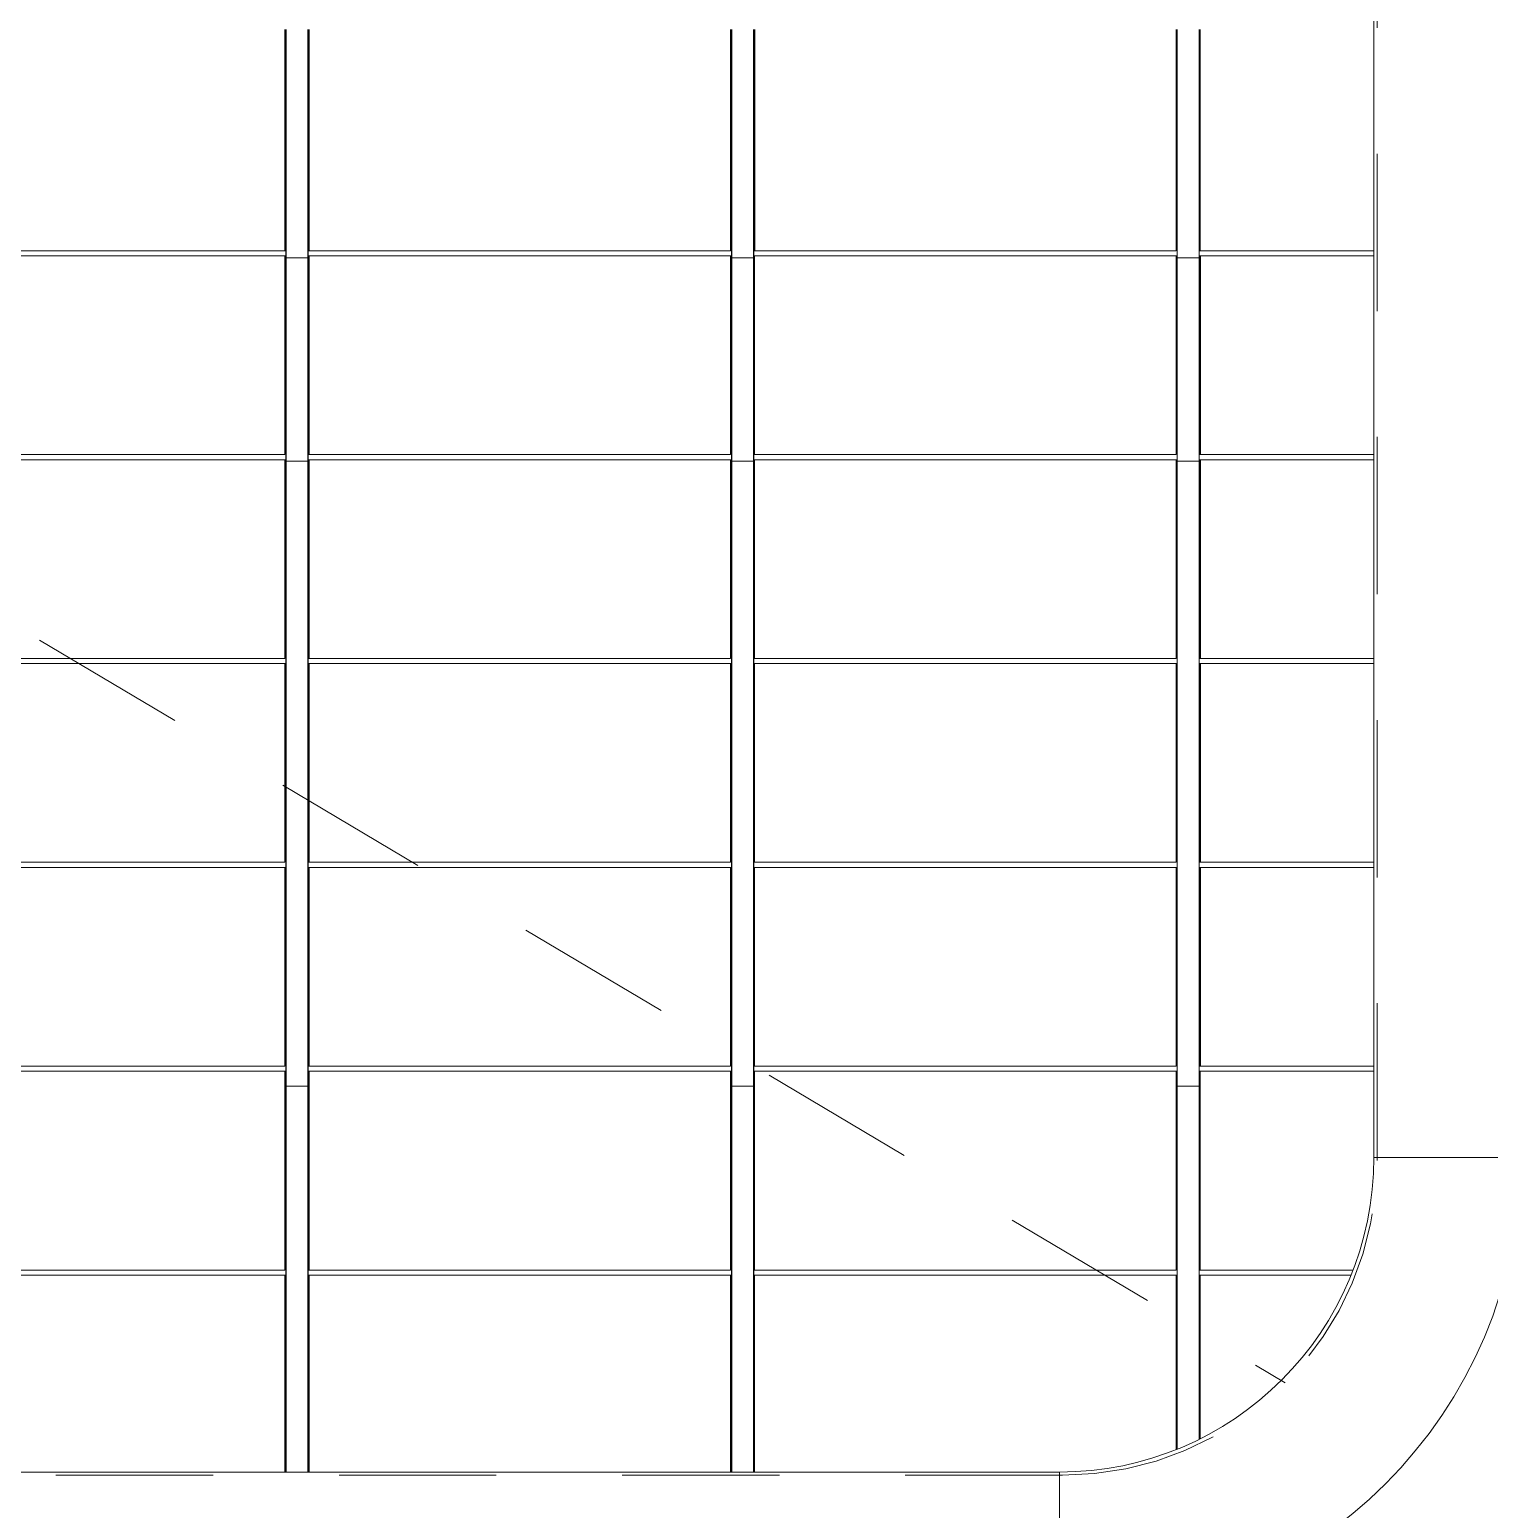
# Model space of a CAD drawing. Header units: metres. Extents: x -227.9 to -140, y 38 to 92.1.
# Drawn here: x -188.47 to -181.51, y 60.85 to 67.91 of the extents above; entities that cross this region are included whole.
import ezdxf

# ---------------------------------------------------------------- set-up
doc = ezdxf.new("R2010")
doc.units = ezdxf.units.M
doc.linetypes.add('JIS_02_0.7', pattern=[1.35, 0.75, -0.6])
doc.layers.add('A-DETL', color=94, linetype='Continuous', lineweight=5, true_color=0x00a600)
doc.layers.add('A-DETL-MBND', color=9, linetype='Continuous', lineweight=5, true_color=0xc0c0c0)
doc.layers.add('A-ROOF', color=7, linetype='Continuous', lineweight=5)

# ---------------------------------------------------------------- blocks, each defined once
blk = doc.blocks.new('LAG-B1020-CADRE STRUCTURELLE-PATIO - MUC-PATIO_skp_80-11715553-MUC-LAG-PRO-PLA-ARC-TZN-N03-AG02F')
at = {"layer": 'A-DETL-MBND'}
for p, q in [((18.8076, 7.8857), (18.8076, 6.8313)), ((18.8076, 6.8313), (18.8076, 7.8857)), ((18.9215, 7.8857), (18.9215, 6.8313)), ((18.9215, 6.8313), (18.9215, 7.8857)), ((20.9326, 7.8857), (20.9326, 6.8313)), ((20.9326, 6.8313), (20.9326, 7.8857)), ((21.0465, 7.8857), (21.0465, 6.8313)), ((21.0465, 6.8313), (21.0465, 7.8857)), ((23.0576, 7.8857), (23.0576, 6.8313)), ((23.0576, 6.8313), (23.0576, 7.8857)), ((23.1705, 7.8857), (23.1704, 6.8313)), ((23.1704, 6.8313), (23.1705, 7.8857)), ((16.7927, 6.8069), (18.8115, 6.8069)), ((18.8115, 6.8069), (16.7927, 6.8069)), ((16.7965, 6.8313), (18.8076, 6.8313)), ((18.8076, 6.8313), (16.7965, 6.8313)), ((18.8071, 5.8597), (18.8071, 6.8069)), ((18.8071, 6.8069), (18.8071, 5.8597)), ((18.9177, 6.8069), (20.9365, 6.8069)), ((20.9365, 6.8069), (18.9177, 6.8069)), ((18.921, 5.8597), (18.921, 6.8069)), ((18.921, 6.8069), (18.921, 5.8597)), ((18.9215, 6.8313), (20.9326, 6.8313)), ((20.9326, 6.8313), (18.9215, 6.8313)), ((20.9321, 5.8597), (20.9321, 6.8069)), ((20.9321, 6.8069), (20.9321, 5.8597)), ((21.0427, 6.8069), (23.0615, 6.8069)), ((23.0615, 6.8069), (21.0427, 6.8069)), ((21.046, 5.8597), (21.046, 6.8069)), ((21.046, 6.8069), (21.046, 5.8597)), ((21.0465, 6.8313), (23.0576, 6.8313)), ((23.0576, 6.8313), (21.0465, 6.8313)), ((23.0571, 5.8597), (23.0571, 6.8069)), ((23.0571, 6.8069), (23.0571, 5.8597)), ((23.1677, 6.8069), (24.0002, 6.8069)), ((23.1677, 6.8069), (24.0002, 6.8069)), ((24.0002, 6.8313), (23.1704, 6.8313)), ((23.1704, 6.8313), (24.0002, 6.8313)), ((23.171, 6.8069), (23.171, 5.8597)), ((23.171, 5.8597), (23.171, 6.8069)), ((16.796, 5.8597), (18.8071, 5.8597)), ((16.796, 5.8597), (18.8071, 5.8597)), ((18.921, 5.8597), (20.9321, 5.8597)), ((18.921, 5.8597), (20.9321, 5.8597)), ((21.046, 5.8597), (23.0571, 5.8597)), ((21.046, 5.8597), (23.0571, 5.8597)), ((24.0002, 5.8597), (23.171, 5.8597)), ((23.171, 5.8597), (24.0002, 5.8597)), ((16.7927, 5.8353), (18.8115, 5.8353)), ((16.7927, 5.8353), (18.8115, 5.8353)), ((18.8071, 4.8881), (18.8071, 5.8353)), ((18.8071, 5.8353), (18.8071, 4.8881)), ((18.9177, 5.8353), (20.9365, 5.8353)), ((18.9177, 5.8353), (20.9365, 5.8353)), ((18.921, 4.8881), (18.921, 5.8353)), ((18.921, 5.8353), (18.921, 4.8881)), ((20.9321, 4.8881), (20.9321, 5.8353)), ((20.9321, 5.8353), (20.9321, 4.8881)), ((21.0427, 5.8353), (23.0615, 5.8353)), ((21.0427, 5.8353), (23.0615, 5.8353)), ((21.046, 4.8881), (21.046, 5.8353)), ((21.046, 5.8353), (21.046, 4.8881)), ((23.0571, 4.8881), (23.0571, 5.8353)), ((23.0571, 5.8353), (23.0571, 4.8881)), ((23.1677, 5.8353), (24.0002, 5.8353)), ((23.1677, 5.8353), (24.0002, 5.8353)), ((23.171, 5.8353), (23.171, 4.8881)), ((23.171, 4.8881), (23.171, 5.8353)), ((16.796, 4.8881), (18.8071, 4.8881)), ((16.796, 4.8881), (18.8071, 4.8881)), ((18.921, 4.8881), (20.9321, 4.8881)), ((18.921, 4.8881), (20.9321, 4.8881)), ((21.046, 4.8881), (23.0571, 4.8881)), ((21.046, 4.8881), (23.0571, 4.8881)), ((24.0002, 4.8881), (23.171, 4.8881)), ((23.171, 4.8881), (24.0002, 4.8881)), ((16.7927, 4.8637), (18.8115, 4.8637)), ((16.7927, 4.8637), (18.8115, 4.8637)), ((18.8071, 3.9159), (18.8071, 4.8637)), ((18.8071, 4.8637), (18.8071, 3.9159)), ((18.9177, 4.8637), (20.9365, 4.8637)), ((18.9177, 4.8637), (20.9365, 4.8637)), ((18.921, 3.9159), (18.921, 4.8637)), ((18.921, 4.8637), (18.921, 3.9159)), ((20.9321, 3.9159), (20.9321, 4.8637)), ((20.9321, 4.8637), (20.9321, 3.9159)), ((21.0427, 4.8637), (23.0615, 4.8637)), ((21.0427, 4.8637), (23.0615, 4.8637)), ((21.046, 3.9159), (21.046, 4.8637)), ((21.046, 4.8637), (21.046, 3.9159)), ((23.0571, 3.9159), (23.0571, 4.8637)), ((23.0571, 4.8637), (23.0571, 3.9159)), ((23.1677, 4.8637), (24.0002, 4.8637)), ((23.1677, 4.8637), (24.0002, 4.8637)), ((23.171, 4.8637), (23.171, 3.9159)), ((23.171, 3.9159), (23.171, 4.8637)), ((16.7927, 3.8915), (18.8115, 3.8915)), ((16.7927, 3.8915), (18.8115, 3.8915)), ((16.796, 3.9159), (18.8071, 3.9159)), ((16.796, 3.9159), (18.8071, 3.9159)), ((18.8071, 2.9443), (18.8071, 3.8915)), ((18.8071, 3.8915), (18.8071, 2.9443)), ((18.9177, 3.8915), (20.9365, 3.8915)), ((18.9177, 3.8915), (20.9365, 3.8915)), ((18.921, 3.9159), (20.9321, 3.9159)), ((18.921, 3.9159), (20.9321, 3.9159)), ((18.921, 2.9443), (18.921, 3.8915)), ((18.921, 3.8915), (18.921, 2.9443)), ((20.9321, 2.9443), (20.9321, 3.8915)), ((20.9321, 3.8915), (20.9321, 2.9443)), ((21.0427, 3.8915), (23.0615, 3.8915)), ((21.0427, 3.8915), (23.0615, 3.8915)), ((21.046, 3.9159), (23.0571, 3.9159)), ((21.046, 3.9159), (23.0571, 3.9159)), ((21.046, 2.9443), (21.046, 3.8915)), ((21.046, 3.8915), (21.046, 2.9443)), ((23.0571, 2.9443), (23.0571, 3.8915)), ((23.0571, 3.8915), (23.0571, 2.9443)), ((23.1677, 3.8915), (24.0002, 3.8915)), ((23.1677, 3.8915), (24.0002, 3.8915)), ((24.0002, 3.9159), (23.171, 3.9159)), ((23.171, 3.9159), (24.0002, 3.9159)), ((23.171, 3.8915), (23.171, 2.9443)), ((23.171, 2.9443), (23.171, 3.8915)), ((16.7927, 2.92), (18.8115, 2.92)), ((16.7927, 2.92), (18.8115, 2.92)), ((16.796, 2.9443), (18.8071, 2.9443)), ((16.796, 2.9443), (18.8071, 2.9443)), ((18.8071, 1.9715), (18.8071, 2.9199)), ((18.8071, 2.9199), (18.8071, 1.9715)), ((18.9177, 2.92), (20.9365, 2.92)), ((18.9177, 2.92), (20.9365, 2.92)), ((18.921, 2.9443), (20.9321, 2.9443)), ((18.921, 2.9443), (20.9321, 2.9443)), ((18.921, 1.9715), (18.921, 2.9199)), ((18.921, 2.9199), (18.921, 1.9715)), ((20.9321, 1.9715), (20.9321, 2.9199)), ((20.9321, 2.9199), (20.9321, 1.9715)), ((21.0427, 2.92), (23.0615, 2.92)), ((21.0427, 2.92), (23.0615, 2.92)), ((21.046, 2.9443), (23.0571, 2.9443)), ((21.046, 2.9443), (23.0571, 2.9443)), ((21.046, 1.9715), (21.046, 2.9199)), ((21.046, 2.9199), (21.046, 1.9715)), ((23.0571, 1.9715), (23.0571, 2.9199)), ((23.0571, 2.9199), (23.0571, 1.9715)), ((23.1677, 2.92), (24.0002, 2.92)), ((23.1677, 2.92), (24.0002, 2.92)), ((24.0002, 2.9443), (23.171, 2.9443)), ((23.171, 2.9443), (24.0002, 2.9443)), ((23.171, 2.9199), (23.171, 1.9715)), ((23.171, 1.9715), (23.171, 2.9199)), ((16.7927, 1.9471), (18.8115, 1.9471)), ((16.7927, 1.9471), (18.8115, 1.9471)), ((16.796, 1.9715), (18.8071, 1.9715)), ((16.796, 1.9715), (18.8071, 1.9715)), ((18.8071, 1.0091), (18.8071, 1.9471)), ((18.8071, 1.9471), (18.8071, 1.0091)), ((18.9177, 1.9471), (20.9365, 1.9471)), ((18.9177, 1.9471), (20.9365, 1.9471)), ((18.921, 1.9715), (20.9321, 1.9715)), ((18.921, 1.9715), (20.9321, 1.9715)), ((18.921, 1.0091), (18.921, 1.9471)), ((18.921, 1.9471), (18.921, 1.0091)), ((20.9321, 1.0091), (20.9321, 1.9471)), ((20.9321, 1.9471), (20.9321, 1.0091)), ((21.0427, 1.9471), (23.0615, 1.9471)), ((21.0427, 1.9471), (23.0615, 1.9471)), ((21.046, 1.9715), (23.0571, 1.9715)), ((21.046, 1.9715), (23.0571, 1.9715)), ((21.046, 1.0091), (21.046, 1.9471)), ((21.046, 1.9471), (21.046, 1.0091)), ((23.0571, 1.1177), (23.0571, 1.9471)), ((23.0571, 1.9471), (23.0571, 1.1177)), ((23.1677, 1.9471), (23.8895, 1.9471)), ((23.8895, 1.9471), (23.1677, 1.9471)), ((23.171, 1.9715), (23.8996, 1.9715)), ((23.171, 1.9715), (23.8996, 1.9715)), ((23.171, 1.9471), (23.171, 1.1688)), ((23.171, 1.1688), (23.171, 1.9471))]:
    blk.add_line(p, q, dxfattribs=at)
blk = doc.blocks.new('LAG-B1020-CADRE STRUCTURELLE-PATIO - MUC-PATIO_skp_79-11715552-MUC-LAG-PRO-PLA-ARC-TZN-N03-AG02F')
at = {"layer": 'A-DETL-MBND'}
for p, q in [((18.7871, 6.8029), (18.7871, 7.8574)), ((18.7871, 7.8574), (18.7871, 6.8029)), ((18.901, 7.8574), (18.901, 6.8029)), ((18.901, 7.8574), (18.901, 6.8029)), ((20.9121, 6.8029), (20.9121, 7.8574)), ((20.9121, 7.8574), (20.9121, 6.8029)), ((21.026, 7.8574), (21.026, 6.8029)), ((21.026, 7.8574), (21.026, 6.8029)), ((23.0371, 6.8029), (23.0371, 7.8574)), ((23.0371, 7.8574), (23.0371, 6.8029)), ((23.151, 7.8574), (23.151, 6.8029)), ((23.151, 7.8574), (23.151, 6.8029)), ((18.7871, 6.8029), (16.776, 6.8029)), ((16.776, 6.8029), (18.7871, 6.8029)), ((18.7871, 5.8313), (18.7871, 6.7786)), ((18.7871, 6.7786), (18.7871, 5.8313)), ((20.9121, 6.8029), (18.901, 6.8029)), ((18.901, 6.8029), (20.9121, 6.8029)), ((18.901, 6.7786), (18.901, 5.8313)), ((18.901, 6.7786), (18.901, 5.8313)), ((20.9121, 5.8313), (20.9121, 6.7786)), ((20.9121, 6.7786), (20.9121, 5.8313)), ((23.0371, 6.8029), (21.026, 6.8029)), ((21.026, 6.8029), (23.0371, 6.8029)), ((21.026, 6.7786), (21.026, 5.8313)), ((21.026, 6.7786), (21.026, 5.8313)), ((23.0371, 5.8313), (23.0371, 6.7786)), ((23.0371, 6.7786), (23.0371, 5.8313)), ((23.9802, 6.8029), (23.151, 6.8029)), ((23.9802, 6.8029), (23.151, 6.8029)), ((23.1515, 6.7786), (23.1515, 5.8313)), ((23.1515, 6.7786), (23.1515, 5.8313)), ((18.7871, 5.8313), (16.776, 5.8313)), ((18.7871, 5.8313), (16.776, 5.8313)), ((18.7871, 4.8597), (18.7871, 5.807)), ((18.7871, 5.807), (18.7871, 4.8597)), ((20.9121, 5.8313), (18.901, 5.8313)), ((20.9121, 5.8313), (18.901, 5.8313)), ((18.901, 5.807), (18.901, 4.8597)), ((18.901, 5.807), (18.901, 4.8597)), ((20.9121, 4.8597), (20.9121, 5.807)), ((20.9121, 5.807), (20.9121, 4.8597)), ((23.0371, 5.8313), (21.026, 5.8313)), ((23.0371, 5.8313), (21.026, 5.8313)), ((21.026, 5.807), (21.026, 4.8597)), ((21.026, 5.807), (21.026, 4.8597)), ((23.0371, 4.8597), (23.0371, 5.807)), ((23.0371, 5.807), (23.0371, 4.8597)), ((23.9802, 5.8313), (23.1515, 5.8313)), ((23.9802, 5.8313), (23.1515, 5.8313)), ((23.1515, 5.807), (23.1515, 4.8597)), ((23.1515, 5.807), (23.1515, 4.8597)), ((18.7871, 4.8597), (16.776, 4.8597)), ((18.7871, 4.8597), (16.776, 4.8597)), ((18.7871, 3.8876), (18.7871, 4.8354)), ((18.7871, 4.8354), (18.7871, 3.8876)), ((20.9121, 4.8597), (18.901, 4.8597)), ((20.9121, 4.8597), (18.901, 4.8597)), ((18.901, 4.8354), (18.901, 3.8876)), ((18.901, 4.8354), (18.901, 3.8876)), ((20.9121, 3.8876), (20.9121, 4.8354)), ((20.9121, 4.8354), (20.9121, 3.8876)), ((23.0371, 4.8597), (21.026, 4.8597)), ((23.0371, 4.8597), (21.026, 4.8597)), ((21.026, 4.8354), (21.026, 3.8876)), ((21.026, 4.8354), (21.026, 3.8876)), ((23.0371, 3.8876), (23.0371, 4.8354)), ((23.0371, 4.8354), (23.0371, 3.8876)), ((23.9802, 4.8597), (23.1515, 4.8597)), ((23.9802, 4.8597), (23.1515, 4.8597)), ((23.1515, 4.8354), (23.1515, 3.8876)), ((23.1515, 4.8354), (23.1515, 3.8876)), ((18.7871, 3.8876), (16.776, 3.8876)), ((18.7871, 3.8876), (16.776, 3.8876)), ((20.9121, 3.8876), (18.901, 3.8876)), ((20.9121, 3.8876), (18.901, 3.8876)), ((23.0371, 3.8876), (21.026, 3.8876)), ((23.0371, 3.8876), (21.026, 3.8876)), ((23.9802, 3.8876), (23.1515, 3.8876)), ((23.9802, 3.8876), (23.1515, 3.8876)), ((18.7871, 2.916), (18.7871, 3.8632)), ((18.7871, 3.8632), (18.7871, 2.916)), ((18.901, 3.8632), (18.901, 2.916)), ((18.901, 3.8632), (18.901, 2.916)), ((20.9121, 2.916), (20.9121, 3.8632)), ((20.9121, 3.8632), (20.9121, 2.916)), ((21.026, 3.8632), (21.026, 2.916)), ((21.026, 3.8632), (21.026, 2.916)), ((23.0371, 2.916), (23.0371, 3.8632)), ((23.0371, 3.8632), (23.0371, 2.916)), ((23.1515, 3.8632), (23.1515, 2.916)), ((23.1515, 3.8632), (23.1515, 2.916)), ((18.7871, 2.916), (16.776, 2.916)), ((18.7871, 2.916), (16.776, 2.916)), ((20.9121, 2.916), (18.901, 2.916)), ((20.9121, 2.916), (18.901, 2.916)), ((23.0371, 2.916), (21.026, 2.916)), ((23.0371, 2.916), (21.026, 2.916)), ((23.9802, 2.916), (23.1515, 2.916)), ((23.9802, 2.916), (23.1515, 2.916)), ((18.7871, 1.9432), (18.7871, 2.8916)), ((18.7871, 2.8916), (18.7871, 1.9432)), ((18.901, 2.8916), (18.901, 1.9432)), ((18.901, 2.8916), (18.901, 1.9432)), ((20.9121, 1.9432), (20.9121, 2.8916)), ((20.9121, 2.8916), (20.9121, 1.9432)), ((21.026, 2.8916), (21.026, 1.9432)), ((21.026, 2.8916), (21.026, 1.9432)), ((23.0371, 1.9432), (23.0371, 2.8916)), ((23.0371, 2.8916), (23.0371, 1.9432)), ((23.151, 2.8916), (23.151, 1.9432)), ((23.151, 2.8916), (23.151, 1.9432)), ((18.7871, 1.9432), (16.776, 1.9432)), ((18.7871, 1.9432), (16.776, 1.9432)), ((18.7871, 0.9808), (18.7871, 1.9188)), ((18.7871, 1.9188), (18.7871, 0.9808)), ((20.9121, 1.9432), (18.901, 1.9432)), ((20.9121, 1.9432), (18.901, 1.9432)), ((18.901, 1.9188), (18.901, 0.9808)), ((18.901, 1.9188), (18.901, 0.9808)), ((20.9121, 0.9808), (20.9121, 1.9188)), ((20.9121, 1.9188), (20.9121, 0.9808)), ((23.0371, 1.9432), (21.026, 1.9432)), ((23.0371, 1.9432), (21.026, 1.9432)), ((21.026, 1.9188), (21.026, 0.9808)), ((21.026, 1.9188), (21.026, 0.9808)), ((23.0371, 1.0894), (23.0371, 1.9188)), ((23.0371, 1.9188), (23.0371, 1.0894)), ((23.8796, 1.9432), (23.151, 1.9432)), ((23.8796, 1.9432), (23.151, 1.9432)), ((23.151, 1.9188), (23.151, 1.1405)), ((23.151, 1.9188), (23.151, 1.1405))]:
    blk.add_line(p, q, dxfattribs=at)
blk = doc.blocks.new('LAG-B1020-CADRE STRUCTURELLE-PATIO - MUC-PATIO_skp_76-11715549-MUC-LAG-PRO-PLA-ARC-TZN-N03-AG02F')
at = {"layer": 'A-DETL-MBND'}
for p, q in [((18.901, 7.9319), (18.901, 6.8445)), ((18.901, 7.9319), (18.901, 6.8445)), ((19.006, 7.9319), (19.006, 6.8445)), ((19.006, 6.8445), (19.006, 7.9319)), ((21.026, 7.9319), (21.026, 6.8445)), ((21.026, 7.9319), (21.026, 6.8445)), ((21.131, 7.9319), (21.131, 6.8445)), ((21.131, 6.8445), (21.131, 7.9319)), ((23.151, 7.9319), (23.151, 6.8445)), ((23.151, 7.9319), (23.151, 6.8445)), ((23.256, 7.9319), (23.256, 6.8445)), ((23.256, 6.8445), (23.256, 7.9319)), ((19.006, 6.8445), (18.901, 6.8445)), ((19.006, 6.8445), (18.901, 6.8445)), ((18.901, 5.8739), (18.901, 6.8445)), ((18.901, 6.8445), (18.901, 5.8739)), ((19.006, 6.8445), (19.006, 5.8739)), ((19.006, 6.8445), (19.006, 5.8739)), ((21.131, 6.8445), (21.026, 6.8445)), ((21.131, 6.8445), (21.026, 6.8445)), ((21.026, 5.8739), (21.026, 6.8445)), ((21.026, 6.8445), (21.026, 5.8739)), ((21.131, 6.8445), (21.131, 5.8739)), ((21.131, 6.8445), (21.131, 5.8739)), ((23.256, 6.8445), (23.151, 6.8445)), ((23.256, 6.8445), (23.151, 6.8445)), ((23.151, 5.8739), (23.151, 6.8445)), ((23.151, 6.8445), (23.151, 5.8739)), ((23.256, 6.8445), (23.256, 5.8739)), ((23.256, 6.8445), (23.256, 5.8739)), ((19.006, 5.8739), (18.901, 5.8739)), ((18.901, 5.8739), (19.006, 5.8739)), ((18.901, 5.8739), (18.901, 2.8946)), ((18.901, 5.8739), (18.901, 2.8946)), ((19.006, 5.8738), (19.006, 2.8946)), ((19.006, 2.8946), (19.006, 5.8738)), ((21.131, 5.8739), (21.026, 5.8739)), ((21.026, 5.8739), (21.131, 5.8739)), ((21.026, 5.8739), (21.026, 2.8946)), ((21.026, 5.8739), (21.026, 2.8946)), ((21.131, 5.8738), (21.131, 2.8946)), ((21.131, 2.8946), (21.131, 5.8738)), ((23.256, 5.8739), (23.151, 5.8739)), ((23.151, 5.8739), (23.256, 5.8739)), ((23.151, 5.8739), (23.151, 2.8946)), ((23.151, 5.8739), (23.151, 2.8946)), ((23.256, 5.8738), (23.256, 2.8946)), ((23.256, 2.8946), (23.256, 5.8738)), ((19.006, 2.8946), (18.901, 2.8946)), ((19.006, 2.8946), (18.901, 2.8946)), ((18.901, 1.0552), (18.901, 2.8946)), ((18.901, 2.8946), (18.901, 1.0552)), ((19.006, 2.8945), (19.006, 1.0552)), ((19.006, 2.8945), (19.006, 1.0552)), ((21.131, 2.8946), (21.026, 2.8946)), ((21.131, 2.8946), (21.026, 2.8946)), ((21.026, 1.0552), (21.026, 2.8946)), ((21.026, 2.8946), (21.026, 1.0552)), ((21.131, 2.8945), (21.131, 1.0552)), ((21.131, 2.8945), (21.131, 1.0552)), ((23.256, 2.8946), (23.151, 2.8946)), ((23.256, 2.8946), (23.151, 2.8946)), ((23.151, 1.1657), (23.151, 2.8946)), ((23.151, 2.8946), (23.151, 1.1657)), ((23.256, 2.8945), (23.256, 1.2127)), ((23.256, 2.8945), (23.256, 1.2127))]:
    blk.add_line(p, q, dxfattribs=at)

msp = doc.modelspace()

# ---------------------------------------------------------------- linework, layer by layer
at = {"layer": 'A-DETL', "color": 7, "linetype": 'JIS_02_0.7'}
for p, q in [((-204.6554, 74.6739), (-182.4815, 61.4534)), ((-182.0441, 62.5135), (-182.0441, 73.6135)), ((-183.5441, 61.0135), (-203.5941, 61.0135))]:
    msp.add_line(p, q, dxfattribs=at)
for radius in [2.7, 1.5]:
    msp.add_arc((-183.5441, 62.5135), radius, 270, 360, dxfattribs=at)
at = {"layer": 'A-DETL-MBND'}
for p, q in [((-182.0591, 62.5285), (-182.0591, 73.5985)), ((-181.3591, 62.5285), (-182.0591, 62.5285)), ((-203.5791, 61.0285), (-183.5591, 61.0285)), ((-183.5591, 61.0285), (-183.5591, 60.3285))]:
    msp.add_line(p, q, dxfattribs=at)
at = {"layer": 'A-DETL-MBND', "lineweight": 9}
for p, q in [((-187.2511, 66.8507), (-187.2511, 67.9051)), ((-187.2511, 67.9051), (-187.2511, 66.8507)), ((-187.2505, 67.9051), (-187.2505, 66.8507)), ((-187.2505, 66.8507), (-187.2505, 67.9051)), ((-187.2466, 67.9051), (-187.2466, 66.8178)), ((-187.2466, 67.9051), (-187.2466, 66.8178)), ((-187.1416, 67.9051), (-187.1416, 66.8178)), ((-187.1416, 66.8178), (-187.1416, 67.9051)), ((-187.1372, 67.9051), (-187.1372, 66.8507)), ((-187.1372, 67.9051), (-187.1372, 66.8507)), ((-187.1366, 67.9051), (-187.1366, 66.8507)), ((-187.1366, 66.8507), (-187.1366, 67.9051)), ((-185.1261, 66.8507), (-185.1261, 67.9051)), ((-185.1261, 67.9051), (-185.1261, 66.8507)), ((-185.1255, 67.9051), (-185.1255, 66.8507)), ((-185.1255, 66.8507), (-185.1255, 67.9051)), ((-185.1216, 67.9051), (-185.1216, 66.8178)), ((-185.1216, 67.9051), (-185.1216, 66.8178)), ((-185.0166, 67.9051), (-185.0166, 66.8178)), ((-185.0166, 66.8178), (-185.0166, 67.9051)), ((-185.0122, 67.9051), (-185.0122, 66.8507)), ((-185.0122, 67.9051), (-185.0122, 66.8507)), ((-185.0116, 67.9051), (-185.0116, 66.8507)), ((-185.0116, 66.8507), (-185.0116, 67.9051)), ((-183.0011, 66.8507), (-183.0011, 67.9051)), ((-183.0011, 67.9051), (-183.0011, 66.8507)), ((-183.0005, 67.9051), (-183.0005, 66.8507)), ((-183.0005, 66.8507), (-183.0005, 67.9051)), ((-182.9966, 67.9051), (-182.9966, 66.8178)), ((-182.9966, 67.9051), (-182.9966, 66.8178)), ((-182.8916, 67.9051), (-182.8916, 66.8178)), ((-182.8916, 66.8178), (-182.8916, 67.9051)), ((-182.8877, 67.9051), (-182.8877, 66.8507)), ((-182.8877, 66.8507), (-182.8877, 67.9051)), ((-182.8872, 67.9051), (-182.8872, 66.8507)), ((-182.8872, 67.9051), (-182.8872, 66.8507)), ((-187.2511, 65.8791), (-187.2511, 66.8263)), ((-187.2511, 66.8263), (-187.2511, 65.8791)), ((-187.2511, 65.8791), (-187.2511, 66.8263)), ((-187.2511, 66.8263), (-187.2511, 65.8791)), ((-187.2466, 65.8471), (-187.2466, 66.8178)), ((-187.2466, 66.8178), (-187.2466, 65.8471)), ((-187.1416, 66.8178), (-187.1416, 65.8471)), ((-187.1416, 66.8178), (-187.1416, 65.8471)), ((-187.1372, 65.8791), (-187.1372, 66.8263)), ((-187.1372, 66.8263), (-187.1372, 65.8791)), ((-187.1372, 66.8263), (-187.1372, 65.8791)), ((-187.1372, 66.8263), (-187.1372, 65.8791)), ((-185.1261, 65.8791), (-185.1261, 66.8263)), ((-185.1261, 66.8263), (-185.1261, 65.8791)), ((-185.1261, 65.8791), (-185.1261, 66.8263)), ((-185.1261, 66.8263), (-185.1261, 65.8791)), ((-185.1216, 65.8471), (-185.1216, 66.8178)), ((-185.1216, 66.8178), (-185.1216, 65.8471)), ((-185.0166, 66.8178), (-185.0166, 65.8471)), ((-185.0166, 66.8178), (-185.0166, 65.8471)), ((-185.0122, 65.8791), (-185.0122, 66.8263)), ((-185.0122, 66.8263), (-185.0122, 65.8791)), ((-185.0122, 66.8263), (-185.0122, 65.8791)), ((-185.0122, 66.8263), (-185.0122, 65.8791)), ((-183.0011, 65.8791), (-183.0011, 66.8263)), ((-183.0011, 66.8263), (-183.0011, 65.8791)), ((-183.0011, 65.8791), (-183.0011, 66.8263)), ((-183.0011, 66.8263), (-183.0011, 65.8791)), ((-182.9966, 65.8471), (-182.9966, 66.8178)), ((-182.9966, 66.8178), (-182.9966, 65.8471)), ((-182.8916, 66.8178), (-182.8916, 65.8471)), ((-182.8916, 66.8178), (-182.8916, 65.8471)), ((-182.8872, 66.8263), (-182.8872, 65.8791)), ((-182.8872, 65.8791), (-182.8872, 66.8263)), ((-182.8866, 66.8263), (-182.8866, 65.8791)), ((-182.8866, 66.8263), (-182.8866, 65.8791)), ((-187.2511, 64.9075), (-187.2511, 65.8547)), ((-187.2511, 65.8547), (-187.2511, 64.9075)), ((-187.2511, 64.9075), (-187.2511, 65.8547)), ((-187.2511, 65.8547), (-187.2511, 64.9075)), ((-187.2466, 65.8471), (-187.2466, 62.8678)), ((-187.2466, 65.8471), (-187.2466, 62.8678)), ((-187.1416, 65.8471), (-187.1416, 62.8678)), ((-187.1416, 62.8678), (-187.1416, 65.8471)), ((-187.1372, 64.9075), (-187.1372, 65.8547)), ((-187.1372, 65.8547), (-187.1372, 64.9075)), ((-187.1372, 65.8547), (-187.1372, 64.9075)), ((-187.1372, 65.8547), (-187.1372, 64.9075)), ((-185.1261, 64.9075), (-185.1261, 65.8547)), ((-185.1261, 65.8547), (-185.1261, 64.9075)), ((-185.1261, 64.9075), (-185.1261, 65.8547)), ((-185.1261, 65.8547), (-185.1261, 64.9075)), ((-185.1216, 65.8471), (-185.1216, 62.8678)), ((-185.1216, 65.8471), (-185.1216, 62.8678)), ((-185.0166, 65.8471), (-185.0166, 62.8678)), ((-185.0166, 62.8678), (-185.0166, 65.8471)), ((-185.0122, 64.9075), (-185.0122, 65.8547)), ((-185.0122, 65.8547), (-185.0122, 64.9075)), ((-185.0122, 65.8547), (-185.0122, 64.9075)), ((-185.0122, 65.8547), (-185.0122, 64.9075)), ((-183.0011, 64.9075), (-183.0011, 65.8547)), ((-183.0011, 65.8547), (-183.0011, 64.9075)), ((-183.0011, 64.9075), (-183.0011, 65.8547)), ((-183.0011, 65.8547), (-183.0011, 64.9075)), ((-182.9966, 65.8471), (-182.9966, 62.8678)), ((-182.9966, 65.8471), (-182.9966, 62.8678)), ((-182.8916, 65.8471), (-182.8916, 62.8678)), ((-182.8916, 62.8678), (-182.8916, 65.8471)), ((-182.8872, 65.8547), (-182.8872, 64.9075)), ((-182.8872, 64.9075), (-182.8872, 65.8547)), ((-182.8866, 65.8547), (-182.8866, 64.9075)), ((-182.8866, 65.8547), (-182.8866, 64.9075)), ((-187.2511, 63.9353), (-187.2511, 64.8831)), ((-187.2511, 64.8831), (-187.2511, 63.9353)), ((-187.2511, 63.9353), (-187.2511, 64.8831)), ((-187.2511, 64.8831), (-187.2511, 63.9353)), ((-187.1372, 63.9353), (-187.1372, 64.8831)), ((-187.1372, 64.8831), (-187.1372, 63.9353)), ((-187.1372, 64.8831), (-187.1372, 63.9353)), ((-187.1372, 64.8831), (-187.1372, 63.9353)), ((-185.1261, 63.9353), (-185.1261, 64.8831)), ((-185.1261, 64.8831), (-185.1261, 63.9353)), ((-185.1261, 63.9353), (-185.1261, 64.8831)), ((-185.1261, 64.8831), (-185.1261, 63.9353)), ((-185.0122, 63.9353), (-185.0122, 64.8831)), ((-185.0122, 64.8831), (-185.0122, 63.9353)), ((-185.0122, 64.8831), (-185.0122, 63.9353)), ((-185.0122, 64.8831), (-185.0122, 63.9353)), ((-183.0011, 63.9353), (-183.0011, 64.8831)), ((-183.0011, 64.8831), (-183.0011, 63.9353)), ((-183.0011, 63.9353), (-183.0011, 64.8831)), ((-183.0011, 64.8831), (-183.0011, 63.9353)), ((-182.8872, 64.8831), (-182.8872, 63.9353)), ((-182.8872, 63.9353), (-182.8872, 64.8831)), ((-182.8866, 64.8831), (-182.8866, 63.9353)), ((-182.8866, 64.8831), (-182.8866, 63.9353)), ((-187.2511, 62.9637), (-187.2511, 63.911)), ((-187.2511, 63.911), (-187.2511, 62.9637)), ((-187.2511, 62.9637), (-187.2511, 63.911)), ((-187.2511, 63.911), (-187.2511, 62.9637)), ((-187.1372, 62.9637), (-187.1372, 63.911)), ((-187.1372, 63.911), (-187.1372, 62.9637)), ((-187.1372, 63.911), (-187.1372, 62.9637)), ((-187.1372, 63.911), (-187.1372, 62.9637)), ((-185.1261, 62.9637), (-185.1261, 63.911)), ((-185.1261, 63.911), (-185.1261, 62.9637)), ((-185.1261, 62.9637), (-185.1261, 63.911)), ((-185.1261, 63.911), (-185.1261, 62.9637)), ((-185.0122, 62.9637), (-185.0122, 63.911)), ((-185.0122, 63.911), (-185.0122, 62.9637)), ((-185.0122, 63.911), (-185.0122, 62.9637)), ((-185.0122, 63.911), (-185.0122, 62.9637)), ((-183.0011, 62.9637), (-183.0011, 63.911)), ((-183.0011, 63.911), (-183.0011, 62.9637)), ((-183.0011, 62.9637), (-183.0011, 63.911)), ((-183.0011, 63.911), (-183.0011, 62.9637)), ((-182.8872, 63.911), (-182.8872, 62.9637)), ((-182.8872, 62.9637), (-182.8872, 63.911)), ((-182.8866, 63.911), (-182.8866, 62.9637)), ((-182.8866, 63.911), (-182.8866, 62.9637)), ((-187.2511, 61.9909), (-187.2511, 62.9394)), ((-187.2511, 62.9394), (-187.2511, 61.9909)), ((-187.2511, 61.9909), (-187.2511, 62.9394)), ((-187.2511, 62.9394), (-187.2511, 61.9909)), ((-187.1372, 61.9909), (-187.1372, 62.9394)), ((-187.1372, 62.9394), (-187.1372, 61.9909)), ((-187.1372, 62.9394), (-187.1372, 61.9909)), ((-187.1372, 62.9394), (-187.1372, 61.9909)), ((-185.1261, 61.9909), (-185.1261, 62.9394)), ((-185.1261, 62.9394), (-185.1261, 61.9909)), ((-185.1261, 61.9909), (-185.1261, 62.9394)), ((-185.1261, 62.9394), (-185.1261, 61.9909)), ((-185.0122, 61.9909), (-185.0122, 62.9394)), ((-185.0122, 62.9394), (-185.0122, 61.9909)), ((-185.0122, 62.9394), (-185.0122, 61.9909)), ((-185.0122, 62.9394), (-185.0122, 61.9909)), ((-183.0011, 61.9909), (-183.0011, 62.9394)), ((-183.0011, 62.9394), (-183.0011, 61.9909)), ((-183.0011, 61.9909), (-183.0011, 62.9394)), ((-183.0011, 62.9394), (-183.0011, 61.9909)), ((-182.8872, 62.9394), (-182.8872, 61.9909)), ((-182.8872, 61.9909), (-182.8872, 62.9394)), ((-182.8872, 62.9394), (-182.8872, 61.9909)), ((-182.8872, 62.9394), (-182.8872, 61.9909)), ((-187.2466, 61.0285), (-187.2466, 62.8678)), ((-187.2466, 62.8678), (-187.2466, 61.0285)), ((-187.1416, 62.8678), (-187.1416, 61.0285)), ((-187.1416, 62.8678), (-187.1416, 61.0285)), ((-185.1216, 61.0285), (-185.1216, 62.8678)), ((-185.1216, 62.8678), (-185.1216, 61.0285)), ((-185.0166, 62.8678), (-185.0166, 61.0285)), ((-185.0166, 62.8678), (-185.0166, 61.0285)), ((-182.9966, 61.1395), (-182.9966, 62.8678)), ((-182.9966, 62.8678), (-182.9966, 61.1395)), ((-182.8916, 62.8678), (-182.8916, 61.1865)), ((-182.8916, 62.8678), (-182.8916, 61.1865)), ((-187.2511, 61.0285), (-187.2511, 61.9666)), ((-187.2511, 61.9666), (-187.2511, 61.0285)), ((-187.2511, 61.0285), (-187.2511, 61.9666)), ((-187.2511, 61.9666), (-187.2511, 61.0285)), ((-187.1372, 61.0285), (-187.1372, 61.9666)), ((-187.1372, 61.9666), (-187.1372, 61.0285)), ((-187.1372, 61.9666), (-187.1372, 61.0285)), ((-187.1372, 61.9666), (-187.1372, 61.0285)), ((-185.1261, 61.0285), (-185.1261, 61.9666)), ((-185.1261, 61.9666), (-185.1261, 61.0285)), ((-185.1261, 61.0285), (-185.1261, 61.9666)), ((-185.1261, 61.9666), (-185.1261, 61.0285)), ((-185.0122, 61.0285), (-185.0122, 61.9666)), ((-185.0122, 61.9666), (-185.0122, 61.0285)), ((-185.0122, 61.9666), (-185.0122, 61.0285)), ((-185.0122, 61.9666), (-185.0122, 61.0285)), ((-183.0011, 61.1376), (-183.0011, 61.9666)), ((-183.0011, 61.9666), (-183.0011, 61.1376)), ((-183.0011, 61.1376), (-183.0011, 61.9666)), ((-183.0011, 61.9666), (-183.0011, 61.1376)), ((-182.8872, 61.9666), (-182.8872, 61.1889)), ((-182.8872, 61.1889), (-182.8872, 61.9666)), ((-182.8872, 61.9666), (-182.8872, 61.1889)), ((-182.8872, 61.9666), (-182.8872, 61.1889))]:
    msp.add_line(p, q, dxfattribs=at)
at = {"layer": 'A-DETL-MBND'}
msp.add_arc((-183.5591, 62.5285), 1.5, 270, 0, dxfattribs=at)
at = {"layer": 'A-ROOF'}
msp.add_arc((-183.5591, 62.5285), 2.2, 270, 360, dxfattribs=at)

# ---------------------------------------------------------------- block references
for name, p in [('LAG-B1020-CADRE STRUCTURELLE-PATIO - MUC-PATIO_skp_80-11715553-MUC-LAG-PRO-PLA-ARC-TZN-N03-AG02F', (-206.0593, 60.0194)), ('LAG-B1020-CADRE STRUCTURELLE-PATIO - MUC-PATIO_skp_79-11715552-MUC-LAG-PRO-PLA-ARC-TZN-N03-AG02F', (-206.0393, 60.0478)), ('LAG-B1020-CADRE STRUCTURELLE-PATIO - MUC-PATIO_skp_76-11715549-MUC-LAG-PRO-PLA-ARC-TZN-N03-AG02F', (-206.1488, 59.9733))]:
    msp.add_blockref(name, p)

doc.saveas('drawing.dxf')
